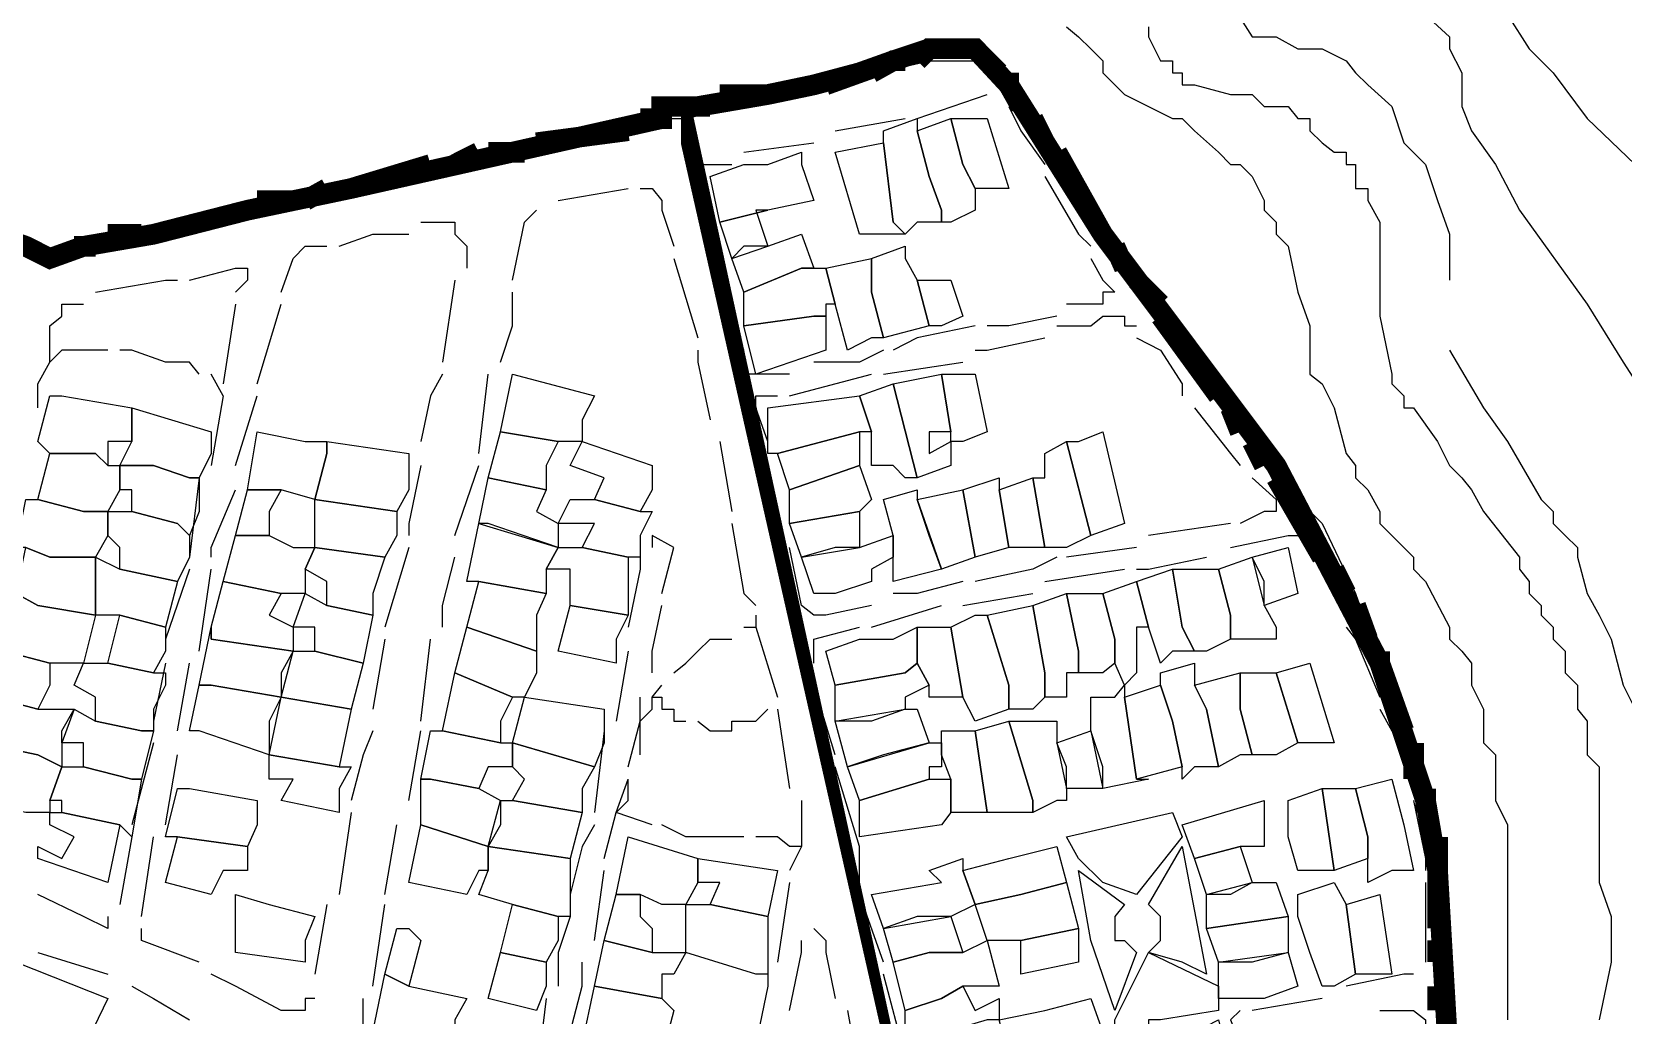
# Model space of a CAD drawing. Header units: millimetres. Extents: x -3588 to 75209, y -3737 to 38254.
# Drawn here: x 27285.9 to 27472.3, y 17866.2 to 17981.4 of the extents above; entities that cross this region are included whole.
import ezdxf

# ---------------------------------------------------------------- set-up
doc = ezdxf.new("R2010")
doc.units = ezdxf.units.MM
doc.layers.add('P', color=253, linetype='Continuous')

msp = doc.modelspace()

# ---------------------------------------------------------------- linework, layer by layer
at = {"layer": 'P'}
for points in [[(27434.217, 18009.028), (27433.097, 18007.908), (27431.673, 18006.484), (27428.856, 18005.076), (27427.448, 18003.667), (27428.856, 18001.123), (27428.856, 17998.306), (27430.265, 17995.473), (27433.097, 17992.945), (27434.217, 17990.112), (27437.05, 17988.704), (27438.458, 17988.704), (27442.411, 17987.583), (27445.228, 17986.159), (27447.773, 17984.751), (27449.181, 17983.342), (27451.998, 17980.798), (27451.998, 17979.39), (27453.422, 17976.573), (27453.422, 17972.62), (27454.542, 17969.787), (27457.375, 17965.834), (27460.192, 17960.473)], [(27434.217, 18009.028), (27435.626, 18006.484), (27437.05, 18003.667), (27439.867, 18001.123), (27442.411, 17999.714), (27446.636, 17996.898), (27449.181, 17994.353), (27453.422, 17990.112), (27454.542, 17988.704), (27455.951, 17987.583), (27458.783, 17983.342), (27461.312, 17979.39), (27464.144, 17976.573), (27468.097, 17971.212), (27473.747, 17965.834)], [(27424.903, 18002.259), (27422.087, 18002.259), (27420.662, 18002.259), (27418.134, 18001.123), (27418.134, 17999.714), (27420.662, 17996.898), (27422.087, 17994.353), (27423.495, 17990.112), (27424.903, 17987.583), (27426.312, 17984.751), (27428.856, 17980.798), (27431.673, 17980.798), (27434.217, 17979.39), (27437.05, 17979.39), (27439.867, 17977.981), (27440.987, 17976.573), (27442.411, 17975.149), (27445.228, 17972.62), (27446.636, 17968.379), (27449.181, 17965.834), (27450.589, 17961.609), (27451.998, 17957.657), (27451.998, 17952.295)], [(27264.85, 17986.159), (27266.259, 17979.39), (27267.667, 17975.149), (27269.075, 17972.62), (27271.62, 17968.379), (27275.861, 17964.426), (27278.389, 17961.609), (27281.222, 17957.657), (27285.175, 17956.248), (27287.992, 17954.824), (27291.944, 17956.248), (27300.138, 17957.657), (27311.149, 17960.473), (27323.28, 17963.018), (27334.002, 17965.834), (27350.374, 17969.787), (27357.16, 17971.212), (27362.521, 17971.212), (27378.893, 17975.149), (27391.023, 17977.981), (27394.976, 17977.981)], [(27407.123, 17981.934), (27408.532, 17980.798), (27409.94, 17979.39), (27411.348, 17977.981), (27411.348, 17976.573), (27413.893, 17974.028), (27419.542, 17971.212), (27420.662, 17971.212), (27422.087, 17969.787), (27424.903, 17967.259), (27426.312, 17965.834), (27427.448, 17965.834), (27428.856, 17964.426), (27430.265, 17961.609), (27430.265, 17960.473), (27431.673, 17959.065), (27431.673, 17957.657), (27433.097, 17956.248), (27434.217, 17950.887), (27435.626, 17946.934), (27435.626, 17945.51), (27435.626, 17944.101), (27435.626, 17941.285), (27437.05, 17940.148), (27438.458, 17937.332), (27439.867, 17931.971), (27440.987, 17930.562), (27440.987, 17929.138), (27442.411, 17927.73), (27443.82, 17925.185), (27443.82, 17923.777), (27446.636, 17920.96), (27447.773, 17919.824), (27447.773, 17918.415), (27449.181, 17917.007), (27451.998, 17911.646), (27451.998, 17910.238), (27453.422, 17908.813), (27454.542, 17907.405), (27454.542, 17904.86), (27455.951, 17902.044), (27455.951, 17900.635), (27455.951, 17898.091), (27457.375, 17896.682), (27457.375, 17895.274), (27457.375, 17893.85), (27457.375, 17891.321), (27458.783, 17888.488), (27458.783, 17884.536), (27458.783, 17883.127), (27458.783, 17879.174), (27458.783, 17877.766), (27458.783, 17874.949), (27458.783, 17873.525), (27458.783, 17865.635)], [(27416.725, 17981.934), (27416.725, 17980.798), (27418.134, 17977.981), (27419.542, 17977.981), (27419.542, 17976.573), (27420.662, 17976.573), (27420.662, 17975.149), (27422.087, 17975.149), (27426.312, 17974.028), (27428.856, 17974.028), (27430.265, 17972.62), (27431.673, 17972.62), (27433.097, 17972.62), (27434.217, 17971.212), (27435.626, 17971.212), (27435.626, 17969.787), (27437.05, 17968.379), (27438.458, 17967.259), (27439.867, 17967.259), (27439.867, 17965.834), (27440.987, 17965.834), (27440.987, 17964.426), (27440.987, 17963.018), (27442.411, 17963.018), (27442.411, 17961.609), (27443.82, 17959.065), (27443.82, 17957.657), (27443.82, 17956.248), (27443.82, 17954.824), (27443.82, 17953.704), (27443.82, 17952.295), (27443.82, 17948.054), (27445.228, 17941.285), (27445.228, 17940.148), (27446.636, 17938.74), (27446.636, 17937.332), (27447.773, 17937.332), (27450.589, 17933.379), (27451.998, 17930.562), (27453.422, 17929.138), (27454.542, 17927.73), (27455.951, 17925.185), (27460.192, 17919.824), (27460.192, 17918.415), (27461.312, 17917.007), (27461.312, 17915.599), (27462.736, 17914.174), (27462.736, 17913.054), (27464.144, 17911.646), (27464.144, 17910.238), (27465.553, 17908.813), (27465.553, 17907.405), (27465.553, 17906.285), (27466.961, 17904.86), (27466.961, 17903.452), (27466.961, 17902.044), (27468.097, 17900.635), (27468.097, 17899.499), (27468.097, 17898.091), (27468.097, 17896.682), (27469.506, 17895.274), (27469.506, 17893.85), (27469.506, 17891.321), (27469.506, 17889.913), (27469.506, 17888.488), (27469.506, 17885.96), (27469.506, 17881.719), (27470.914, 17877.766), (27470.914, 17874.949), (27470.914, 17872.405), (27469.506, 17865.635)], [(27394.976, 17977.981), (27397.809, 17977.981), (27400.338, 17975.149), (27404.579, 17969.787), (27408.532, 17963.018), (27411.348, 17957.657), (27416.725, 17950.887), (27423.495, 17940.148), (27431.673, 17930.562), (27433.097, 17927.73), (27434.217, 17926.609), (27437.05, 17923.777), (27440.987, 17915.599), (27443.82, 17907.405), (27447.773, 17898.091), (27449.181, 17891.321), (27450.589, 17883.127), (27450.589, 17872.405), (27451.998, 17858.85)], [(27389.615, 17971.212), (27397.809, 17974.028)], [(27400.338, 17972.62), (27401.762, 17969.787), (27404.579, 17965.834)], [(27380.013, 17969.787), (27388.207, 17971.212)], [(27389.615, 17959.065), (27388.207, 17957.657), (27386.798, 17959.065), (27385.662, 17968.379), (27385.662, 17969.787), (27389.615, 17971.212), (27389.615, 17969.787), (27391.023, 17964.426), (27392.448, 17960.473), (27392.448, 17959.065), (27389.615, 17959.065)], [(27393.568, 17959.065), (27392.448, 17959.065), (27392.448, 17960.473), (27391.023, 17964.426), (27389.615, 17969.787), (27393.568, 17971.212), (27394.976, 17965.834), (27396.401, 17963.018), (27396.401, 17960.473), (27393.568, 17959.065)], [(27400.338, 17963.018), (27396.401, 17963.018), (27394.976, 17965.834), (27393.568, 17971.212), (27397.809, 17971.212), (27400.338, 17963.018)], [(27369.29, 17967.259), (27377.484, 17968.379)], [(27385.662, 17957.657), (27382.846, 17957.657), (27380.013, 17967.259), (27385.662, 17968.379), (27386.798, 17959.065), (27388.207, 17957.657), (27385.662, 17957.657)], [(27369.29, 17965.834), (27372.123, 17965.834), (27376.076, 17967.259), (27376.076, 17965.834), (27377.484, 17961.609), (27372.123, 17960.473), (27366.474, 17959.065), (27365.338, 17964.426), (27369.29, 17965.834)], [(27365.338, 17960.473), (27363.929, 17964.426), (27363.929, 17965.834), (27365.338, 17965.834), (27367.882, 17965.834)], [(27347.557, 17961.609), (27355.751, 17963.018)], [(27357.16, 17963.018), (27358.568, 17963.018), (27359.688, 17961.609), (27359.688, 17960.473), (27361.113, 17956.248)], [(27404.579, 17964.426), (27408.532, 17957.657), (27409.94, 17956.248)], [(27331.474, 17959.065), (27334.002, 17959.065), (27335.427, 17959.065), (27335.427, 17957.657), (27336.835, 17956.248), (27336.835, 17954.824), (27336.835, 17953.704)], [(27342.196, 17952.295), (27343.604, 17959.065), (27345.013, 17960.473)], [(27367.882, 17949.463), (27365.338, 17959.065)], [(27369.29, 17956.248), (27367.882, 17954.824), (27366.474, 17959.065), (27372.123, 17960.473), (27370.699, 17960.473), (27372.123, 17956.248), (27369.29, 17956.248)], [(27460.192, 17960.473), (27468.097, 17949.463), (27472.322, 17942.693), (27474.867, 17938.74), (27477.7, 17931.971), (27480.516, 17925.185), (27483.061, 17918.415), (27484.469, 17911.646), (27488.422, 17902.044), (27489.83, 17899.499), (27488.422, 17895.274), (27489.83, 17893.85)], [(27321.871, 17956.248), (27325.824, 17957.657), (27330.049, 17957.657)], [(27377.484, 17953.704), (27376.076, 17953.704), (27369.29, 17950.887), (27367.882, 17954.824), (27372.123, 17956.248), (27376.076, 17957.657), (27377.484, 17953.704)], [(27315.102, 17950.887), (27316.51, 17954.824), (27317.919, 17956.248), (27320.463, 17956.248)], [(27389.615, 17952.295), (27391.023, 17946.934), (27385.662, 17945.51), (27384.254, 17950.887), (27384.254, 17953.704), (27384.254, 17954.824), (27388.207, 17956.248), (27388.207, 17954.824), (27389.615, 17952.295)], [(27304.363, 17952.295), (27309.725, 17953.704), (27311.149, 17953.704), (27311.149, 17952.295), (27309.725, 17950.887)], [(27361.113, 17954.824), (27363.929, 17945.51)], [(27378.893, 17949.463), (27378.893, 17948.054), (27377.484, 17948.054), (27369.29, 17946.934), (27369.29, 17950.887), (27376.076, 17953.704), (27377.484, 17953.704), (27378.893, 17953.704), (27380.013, 17949.463), (27378.893, 17949.463)], [(27384.254, 17945.51), (27381.437, 17944.101), (27380.013, 17949.463), (27378.893, 17953.704), (27384.254, 17954.824), (27384.254, 17953.704), (27384.254, 17950.887), (27385.662, 17945.51), (27384.254, 17945.51)], [(27409.94, 17954.824), (27411.348, 17952.295), (27412.773, 17950.887), (27411.348, 17950.887), (27411.348, 17949.463), (27409.94, 17949.463), (27407.123, 17949.463)], [(27293.353, 17950.887), (27301.547, 17952.295), (27302.955, 17952.295)], [(27335.427, 17952.295), (27334.002, 17942.693)], [(27392.448, 17946.934), (27391.023, 17946.934), (27389.615, 17952.295), (27393.568, 17952.295), (27394.976, 17948.054), (27392.448, 17946.934)], [(27340.788, 17942.693), (27342.196, 17946.934), (27342.196, 17950.887)], [(27287.992, 17942.693), (27287.992, 17946.934), (27289.4, 17948.054), (27289.4, 17949.463), (27290.824, 17949.463), (27291.944, 17949.463)], [(27309.725, 17949.463), (27308.316, 17940.148)], [(27312.269, 17940.148), (27315.102, 17949.463)], [(27372.123, 17941.285), (27370.699, 17941.285), (27369.29, 17941.285), (27369.29, 17942.693), (27369.29, 17944.101), (27367.882, 17948.054)], [(27378.893, 17946.934), (27378.893, 17944.101), (27370.699, 17941.285), (27369.29, 17946.934), (27377.484, 17948.054), (27378.893, 17948.054), (27378.893, 17946.934)], [(27405.987, 17948.054), (27400.338, 17946.934), (27397.809, 17946.934)], [(27405.987, 17946.934), (27407.123, 17946.934), (27408.532, 17946.934), (27409.94, 17946.934), (27411.348, 17948.054), (27412.773, 17948.054), (27413.893, 17948.054), (27413.893, 17946.934), (27415.301, 17946.934)], [(27396.401, 17946.934), (27389.615, 17945.51), (27386.798, 17944.101)], [(27294.777, 17944.101), (27293.353, 17944.101), (27291.944, 17944.101), (27289.4, 17944.101), (27287.992, 17942.693)], [(27305.5, 17941.285), (27304.363, 17942.693), (27301.547, 17942.693), (27297.594, 17944.101), (27296.185, 17944.101)], [(27363.929, 17944.101), (27363.929, 17942.693), (27365.338, 17935.923)], [(27385.662, 17944.101), (27382.846, 17942.693), (27377.484, 17942.693)], [(27396.401, 17944.101), (27397.809, 17944.101), (27404.579, 17945.51)], [(27415.301, 17945.51), (27418.134, 17944.101), (27420.662, 17940.148), (27420.662, 17938.74)], [(27451.998, 17944.101), (27455.951, 17937.332), (27458.783, 17933.379), (27462.736, 17926.609), (27464.144, 17925.185), (27464.144, 17923.777), (27465.553, 17922.368), (27466.961, 17920.96), (27466.961, 17919.824), (27468.097, 17915.599), (27469.506, 17913.054), (27470.914, 17910.238), (27472.322, 17904.86), (27473.747, 17902.044)], [(27286.583, 17937.332), (27286.583, 17940.148), (27287.992, 17942.693)], [(27385.662, 17941.285), (27394.976, 17942.693)], [(27308.316, 17938.74), (27306.908, 17941.285)], [(27334.002, 17941.285), (27332.594, 17938.74), (27331.474, 17933.379)], [(27338.243, 17931.971), (27339.363, 17941.285)], [(27350.374, 17935.923), (27350.374, 17933.379), (27347.557, 17933.379), (27340.788, 17934.499), (27342.196, 17941.285), (27351.798, 17938.74), (27350.374, 17935.923)], [(27374.652, 17941.285), (27372.123, 17941.285)], [(27374.652, 17938.74), (27384.254, 17941.285)], [(27392.448, 17934.499), (27391.023, 17934.499), (27391.023, 17931.971), (27393.568, 17933.379), (27393.568, 17930.562), (27389.615, 17929.138), (27386.798, 17940.148), (27392.448, 17941.285), (27393.568, 17934.499), (27392.448, 17934.499)], [(27394.976, 17933.379), (27393.568, 17933.379), (27393.568, 17934.499), (27392.448, 17941.285), (27396.401, 17941.285), (27397.809, 17934.499), (27394.976, 17933.379)], [(27297.594, 17933.379), (27294.777, 17933.379), (27294.777, 17930.562), (27293.353, 17931.971), (27287.992, 17931.971), (27286.583, 17933.379), (27287.992, 17938.74), (27289.4, 17938.74), (27297.594, 17937.332), (27297.594, 17933.379)], [(27308.316, 17938.74), (27306.908, 17930.562)], [(27309.725, 17930.562), (27312.269, 17938.74)], [(27372.123, 17933.379), (27370.699, 17937.332), (27370.699, 17938.74), (27373.243, 17938.74)], [(27372.123, 17937.332), (27382.846, 17938.74), (27384.254, 17934.499), (27382.846, 17934.499), (27373.243, 17931.971), (27372.123, 17931.971), (27372.123, 17937.332)], [(27388.207, 17929.138), (27386.798, 17930.562), (27384.254, 17930.562), (27384.254, 17934.499), (27382.846, 17938.74), (27386.798, 17940.148), (27389.615, 17929.138), (27388.207, 17929.138)], [(27306.908, 17931.971), (27305.5, 17929.138), (27304.363, 17929.138), (27300.138, 17930.562), (27296.185, 17930.562), (27297.594, 17933.379), (27297.594, 17937.332), (27306.908, 17934.499), (27306.908, 17931.971)], [(27422.087, 17937.332), (27426.312, 17931.971), (27427.448, 17930.562)], [(27317.919, 17933.379), (27320.463, 17933.379), (27320.463, 17931.971), (27319.039, 17926.609), (27315.102, 17927.73), (27311.149, 17927.73), (27312.269, 17934.499), (27317.919, 17933.379)], [(27330.049, 17927.73), (27328.641, 17925.185), (27319.039, 17926.609), (27320.463, 17931.971), (27320.463, 17933.379), (27330.049, 17931.971), (27330.049, 17927.73)], [(27346.149, 17930.562), (27346.149, 17927.73), (27339.363, 17929.138), (27340.788, 17934.499), (27347.557, 17933.379), (27346.149, 17930.562)], [(27358.568, 17927.73), (27357.16, 17925.185), (27351.798, 17926.609), (27352.919, 17929.138), (27348.966, 17930.562), (27350.374, 17933.379), (27358.568, 17930.562), (27358.568, 17927.73)], [(27366.474, 17933.379), (27367.882, 17925.185)], [(27382.846, 17930.562), (27374.652, 17927.73), (27373.243, 17931.971), (27382.846, 17934.499), (27382.846, 17930.562)], [(27407.123, 17920.96), (27404.579, 17920.96), (27403.17, 17929.138), (27404.579, 17929.138), (27404.579, 17931.971), (27407.123, 17933.379), (27409.94, 17922.368), (27407.123, 17920.96)], [(27408.532, 17933.379), (27411.348, 17934.499), (27413.893, 17923.777), (27409.94, 17922.368), (27407.123, 17933.379), (27408.532, 17933.379)], [(27294.777, 17930.562), (27296.185, 17930.562), (27296.185, 17927.73), (27294.777, 17925.185), (27291.944, 17925.185), (27286.583, 17926.609), (27287.992, 17931.971), (27293.353, 17931.971), (27294.777, 17930.562)], [(27305.5, 17925.185), (27304.363, 17922.368), (27302.955, 17923.777), (27297.594, 17925.185), (27297.594, 17927.73), (27296.185, 17927.73), (27296.185, 17930.562), (27300.138, 17930.562), (27304.363, 17929.138), (27305.5, 17929.138), (27305.5, 17925.185)], [(27331.474, 17930.562), (27330.049, 17923.777), (27330.049, 17922.368)], [(27335.427, 17922.368), (27338.243, 17930.562)], [(27373.243, 17922.368), (27372.123, 17930.562)], [(27382.846, 17925.185), (27374.652, 17923.777), (27374.652, 17927.73), (27382.846, 17930.562), (27384.254, 17926.609), (27382.846, 17925.185)], [(27305.5, 17929.138), (27304.363, 17919.824)], [(27306.908, 17919.824), (27306.908, 17920.96), (27309.725, 17927.73)], [(27313.678, 17925.185), (27313.678, 17922.368), (27309.725, 17922.368), (27311.149, 17927.73), (27315.102, 17927.73), (27313.678, 17925.185)], [(27347.557, 17922.368), (27347.557, 17920.96), (27339.363, 17923.777), (27338.243, 17923.777), (27339.363, 17929.138), (27346.149, 17927.73), (27345.013, 17925.185), (27347.557, 17923.777), (27347.557, 17922.368)], [(27389.615, 17926.609), (27392.448, 17918.415), (27386.798, 17917.007), (27386.798, 17919.824), (27386.798, 17922.368), (27385.662, 17926.609), (27389.615, 17927.73), (27389.615, 17926.609)], [(27391.023, 17922.368), (27389.615, 17926.609), (27394.976, 17927.73), (27396.401, 17919.824), (27392.448, 17918.415), (27391.023, 17922.368)], [(27399.217, 17927.73), (27400.338, 17920.96), (27396.401, 17919.824), (27394.976, 17927.73), (27399.217, 17929.138), (27399.217, 17927.73)], [(27403.17, 17920.96), (27400.338, 17920.96), (27399.217, 17927.73), (27403.17, 17929.138), (27404.579, 17920.96), (27403.17, 17920.96)], [(27428.856, 17929.138), (27431.673, 17926.609), (27431.673, 17925.185), (27430.265, 17925.185), (27427.448, 17923.777)], [(27294.777, 17922.368), (27293.353, 17919.824), (27287.992, 17919.824), (27285.175, 17920.96), (27284.039, 17920.96), (27285.175, 17926.609), (27286.583, 17926.609), (27291.944, 17925.185), (27294.777, 17925.185), (27294.777, 17922.368)], [(27328.641, 17922.368), (27327.233, 17919.824), (27319.039, 17920.96), (27319.039, 17926.609), (27328.641, 17925.185), (27328.641, 17922.368)], [(27357.16, 17922.368), (27357.16, 17919.824), (27355.751, 17919.824), (27350.374, 17920.96), (27351.798, 17923.777), (27347.557, 17923.777), (27348.966, 17926.609), (27351.798, 17926.609), (27357.16, 17925.185), (27358.568, 17925.185), (27357.16, 17922.368)], [(27304.363, 17919.824), (27302.955, 17917.007), (27296.185, 17918.415), (27296.185, 17920.96), (27294.777, 17922.368), (27294.777, 17925.185), (27297.594, 17925.185), (27302.955, 17923.777), (27304.363, 17922.368), (27304.363, 17919.824)], [(27346.149, 17918.415), (27346.149, 17915.599), (27338.243, 17917.007), (27336.835, 17917.007), (27338.243, 17923.777), (27347.557, 17920.96), (27346.149, 17918.415)], [(27367.882, 17923.777), (27369.29, 17915.599), (27370.699, 17914.174)], [(27380.013, 17920.96), (27376.076, 17919.824), (27374.652, 17923.777), (27382.846, 17925.185), (27382.846, 17920.96), (27380.013, 17920.96)], [(27426.312, 17923.777), (27416.725, 17922.368)], [(27316.51, 17920.96), (27319.039, 17920.96), (27317.919, 17918.415), (27317.919, 17915.599), (27315.102, 17915.599), (27308.316, 17917.007), (27309.725, 17922.368), (27313.678, 17922.368), (27316.51, 17920.96)], [(27359.688, 17915.599), (27361.113, 17920.96), (27358.568, 17922.368), (27358.568, 17920.96)], [(27380.013, 17915.599), (27377.484, 17915.599), (27376.076, 17919.824), (27382.846, 17920.96), (27386.798, 17922.368), (27386.798, 17919.824), (27384.254, 17918.415), (27384.254, 17917.007), (27380.013, 17915.599)], [(27426.312, 17920.96), (27433.097, 17922.368), (27434.217, 17922.368)], [(27293.353, 17915.599), (27293.353, 17913.054), (27286.583, 17914.174), (27284.039, 17915.599), (27285.175, 17920.96), (27287.992, 17919.824), (27293.353, 17919.824), (27293.353, 17915.599)], [(27325.824, 17915.599), (27325.824, 17913.054), (27320.463, 17914.174), (27320.463, 17917.007), (27317.919, 17918.415), (27319.039, 17920.96), (27327.233, 17919.824), (27325.824, 17915.599)], [(27330.049, 17920.96), (27327.233, 17911.646)], [(27350.374, 17920.96), (27355.751, 17919.824), (27355.751, 17913.054), (27348.966, 17914.174), (27348.966, 17918.415), (27346.149, 17918.415), (27347.557, 17920.96), (27350.374, 17920.96)], [(27377.484, 17913.054), (27376.076, 17914.174), (27374.652, 17920.96)], [(27415.301, 17920.96), (27407.123, 17919.824)], [(27430.265, 17917.007), (27428.856, 17919.824), (27433.097, 17920.96), (27434.217, 17915.599), (27430.265, 17914.174), (27430.265, 17917.007)], [(27435.626, 17920.96), (27438.458, 17915.599), (27439.867, 17913.054)], [(27296.185, 17918.415), (27302.955, 17917.007), (27301.547, 17911.646), (27296.185, 17913.054), (27293.353, 17913.054), (27293.353, 17919.824), (27296.185, 17918.415)], [(27304.363, 17918.415), (27301.547, 17910.238)], [(27305.5, 17908.813), (27306.908, 17918.415)], [(27334.002, 17911.646), (27334.002, 17914.174), (27335.427, 17919.824)], [(27357.16, 17919.824), (27357.16, 17918.415), (27355.751, 17911.646)], [(27405.987, 17919.824), (27403.17, 17918.415), (27396.401, 17917.007)], [(27404.579, 17917.007), (27413.893, 17918.415)], [(27415.301, 17918.415), (27416.725, 17918.415), (27423.495, 17919.824)], [(27419.542, 17908.813), (27418.134, 17907.405), (27416.725, 17911.646), (27415.301, 17917.007), (27419.542, 17918.415), (27420.662, 17911.646), (27422.087, 17908.813), (27419.542, 17908.813)], [(27423.495, 17908.813), (27422.087, 17908.813), (27420.662, 17911.646), (27419.542, 17918.415), (27424.903, 17918.415), (27426.312, 17913.054), (27426.312, 17910.238), (27423.495, 17908.813)], [(27430.265, 17914.174), (27431.673, 17911.646), (27431.673, 17910.238), (27426.312, 17910.238), (27426.312, 17913.054), (27424.903, 17918.415), (27428.856, 17919.824), (27430.265, 17914.174)], [(27316.51, 17910.238), (27316.51, 17908.813), (27306.908, 17910.238), (27306.908, 17911.646), (27308.316, 17917.007), (27315.102, 17915.599), (27313.678, 17913.054), (27316.51, 17911.646), (27316.51, 17910.238)], [(27345.013, 17913.054), (27345.013, 17908.813), (27336.835, 17911.646), (27338.243, 17917.007), (27346.149, 17915.599), (27345.013, 17913.054)], [(27394.976, 17917.007), (27389.615, 17915.599), (27386.798, 17915.599)], [(27415.301, 17911.646), (27415.301, 17906.285), (27413.893, 17904.86), (27412.773, 17907.405), (27412.773, 17910.238), (27411.348, 17915.599), (27415.301, 17917.007), (27416.725, 17911.646), (27415.301, 17911.646)], [(27286.583, 17914.174), (27293.353, 17913.054), (27291.944, 17907.405), (27287.992, 17907.405), (27282.63, 17908.813), (27284.039, 17915.599), (27286.583, 17914.174)], [(27324.688, 17907.405), (27319.039, 17908.813), (27319.039, 17911.646), (27316.51, 17911.646), (27317.919, 17915.599), (27320.463, 17914.174), (27325.824, 17913.054), (27324.688, 17907.405)], [(27394.976, 17914.174), (27403.17, 17915.599)], [(27405.987, 17903.452), (27404.579, 17903.452), (27404.579, 17906.285), (27403.17, 17914.174), (27407.123, 17915.599), (27408.532, 17908.813), (27408.532, 17906.285), (27407.123, 17906.285), (27407.123, 17903.452), (27405.987, 17903.452)], [(27411.348, 17906.285), (27408.532, 17906.285), (27408.532, 17908.813), (27407.123, 17915.599), (27411.348, 17915.599), (27412.773, 17910.238), (27412.773, 17907.405), (27411.348, 17906.285)], [(27301.547, 17908.813), (27300.138, 17906.285), (27294.777, 17907.405), (27296.185, 17913.054), (27301.547, 17911.646), (27301.547, 17908.813)], [(27354.327, 17910.238), (27354.327, 17907.405), (27347.557, 17908.813), (27348.966, 17914.174), (27355.751, 17913.054), (27354.327, 17910.238)], [(27358.568, 17906.285), (27358.568, 17908.813), (27359.688, 17914.174)], [(27370.699, 17913.054), (27370.699, 17911.646)], [(27384.254, 17914.174), (27378.893, 17913.054), (27377.484, 17913.054)], [(27384.254, 17911.646), (27392.448, 17914.174)], [(27396.401, 17913.054), (27397.809, 17913.054), (27400.338, 17904.86), (27400.338, 17902.044), (27396.401, 17900.635), (27394.976, 17903.452), (27393.568, 17911.646), (27396.401, 17913.054)], [(27403.17, 17902.044), (27400.338, 17902.044), (27400.338, 17904.86), (27397.809, 17913.054), (27403.17, 17914.174), (27404.579, 17906.285), (27404.579, 17903.452), (27403.17, 17902.044)], [(27315.102, 17906.285), (27315.102, 17903.452), (27306.908, 17904.86), (27305.5, 17904.86), (27306.908, 17911.646), (27306.908, 17910.238), (27316.51, 17908.813), (27315.102, 17906.285)], [(27345.013, 17906.285), (27343.604, 17903.452), (27342.196, 17903.452), (27335.427, 17906.285), (27336.835, 17911.646), (27345.013, 17908.813), (27345.013, 17906.285)], [(27369.29, 17911.646), (27370.699, 17911.646)], [(27370.699, 17911.646), (27373.243, 17903.452)], [(27377.484, 17907.405), (27377.484, 17910.238), (27382.846, 17911.646)], [(27382.846, 17910.238), (27386.798, 17910.238), (27389.615, 17911.646), (27389.615, 17907.405), (27388.207, 17906.285), (27380.013, 17904.86), (27378.893, 17908.813), (27382.846, 17910.238)], [(27391.023, 17903.452), (27391.023, 17904.86), (27389.615, 17907.405), (27389.615, 17911.646), (27393.568, 17911.646), (27394.976, 17903.452), (27391.023, 17903.452)], [(27439.867, 17911.646), (27440.987, 17910.238), (27443.82, 17903.452)], [(27287.992, 17904.86), (27286.583, 17902.044), (27281.222, 17903.452), (27282.63, 17906.285), (27282.63, 17908.813), (27287.992, 17907.405), (27287.992, 17904.86)], [(27319.039, 17908.813), (27324.688, 17907.405), (27323.28, 17902.044), (27315.102, 17903.452), (27316.51, 17908.813), (27319.039, 17908.813)], [(27327.233, 17910.238), (27325.824, 17902.044)], [(27331.474, 17900.635), (27332.594, 17910.238)], [(27355.751, 17908.813), (27354.327, 17900.635)], [(27361.113, 17906.285), (27362.521, 17907.405), (27363.929, 17908.813), (27365.338, 17910.238), (27366.474, 17910.238), (27367.882, 17910.238)], [(27300.138, 17902.044), (27300.138, 17899.499), (27298.714, 17899.499), (27293.353, 17900.635), (27293.353, 17903.452), (27290.824, 17904.86), (27291.944, 17907.405), (27294.777, 17907.405), (27300.138, 17906.285), (27301.547, 17906.285), (27301.547, 17904.86), (27300.138, 17902.044)], [(27301.547, 17907.405), (27300.138, 17900.635), (27300.138, 17899.499)], [(27302.955, 17899.499), (27304.363, 17907.405)], [(27384.254, 17900.635), (27380.013, 17900.635), (27380.013, 17904.86), (27388.207, 17906.285), (27389.615, 17907.405), (27391.023, 17904.86), (27388.207, 17903.452), (27388.207, 17902.044), (27384.254, 17900.635)], [(27422.087, 17895.274), (27420.662, 17893.85), (27420.662, 17895.274), (27419.542, 17900.635), (27418.134, 17904.86), (27418.134, 17906.285), (27422.087, 17907.405), (27422.087, 17904.86), (27423.495, 17902.044), (27424.903, 17895.274), (27422.087, 17895.274)], [(27435.626, 17898.091), (27434.217, 17898.091), (27431.673, 17906.285), (27435.626, 17907.405), (27438.458, 17898.091), (27435.626, 17898.091)], [(27340.788, 17900.635), (27340.788, 17898.091), (27334.002, 17899.499), (27335.427, 17906.285), (27342.196, 17903.452), (27340.788, 17900.635)], [(27427.448, 17896.682), (27424.903, 17895.274), (27423.495, 17902.044), (27422.087, 17904.86), (27427.448, 17906.285), (27427.448, 17902.044), (27428.856, 17896.682), (27427.448, 17896.682)], [(27431.673, 17896.682), (27428.856, 17896.682), (27427.448, 17902.044), (27427.448, 17906.285), (27431.673, 17906.285), (27434.217, 17898.091), (27431.673, 17896.682)], [(27286.583, 17896.682), (27279.814, 17898.091), (27281.222, 17903.452), (27286.583, 17902.044), (27290.824, 17902.044), (27289.4, 17898.091), (27289.4, 17896.682), (27289.4, 17895.274), (27286.583, 17896.682)], [(27313.678, 17900.635), (27313.678, 17896.682), (27305.5, 17899.499), (27304.363, 17899.499), (27305.5, 17904.86), (27306.908, 17904.86), (27315.102, 17903.452), (27313.678, 17900.635)], [(27321.871, 17895.274), (27313.678, 17896.682), (27315.102, 17903.452), (27323.28, 17902.044), (27321.871, 17895.274)], [(27352.919, 17898.091), (27351.798, 17895.274), (27342.196, 17898.091), (27343.604, 17903.452), (27352.919, 17902.044), (27352.919, 17898.091)], [(27355.751, 17895.274), (27357.16, 17900.635), (27357.16, 17903.452)], [(27357.16, 17896.682), (27357.16, 17898.091), (27357.16, 17900.635), (27358.568, 17902.044), (27358.568, 17903.452)], [(27358.568, 17903.452), (27359.688, 17904.86)], [(27358.568, 17903.452), (27359.688, 17903.452), (27359.688, 17902.044), (27361.113, 17902.044), (27361.113, 17900.635), (27362.521, 17900.635)], [(27380.013, 17896.682), (27377.484, 17904.86)], [(27411.348, 17895.274), (27409.94, 17899.499), (27409.94, 17903.452), (27412.773, 17903.452), (27413.893, 17904.86), (27413.893, 17903.452), (27415.301, 17893.85), (27416.725, 17893.85), (27411.348, 17892.729), (27411.348, 17895.274)], [(27419.542, 17900.635), (27420.662, 17895.274), (27415.301, 17893.85), (27413.893, 17903.452), (27418.134, 17904.86), (27419.542, 17900.635)], [(27289.4, 17899.499), (27290.824, 17902.044), (27293.353, 17900.635), (27298.714, 17899.499), (27300.138, 17899.499), (27298.714, 17893.85), (27297.594, 17893.85), (27291.944, 17895.274), (27291.944, 17898.091), (27289.4, 17898.091), (27289.4, 17899.499)], [(27363.929, 17900.635), (27365.338, 17899.499), (27367.882, 17899.499), (27367.882, 17900.635), (27369.29, 17900.635), (27370.699, 17900.635), (27372.123, 17902.044)], [(27373.243, 17902.044), (27374.652, 17892.729)], [(27385.662, 17896.682), (27381.437, 17895.274), (27380.013, 17900.635), (27388.207, 17902.044), (27389.615, 17902.044), (27391.023, 17898.091), (27385.662, 17896.682)], [(27443.82, 17902.044), (27445.228, 17899.499), (27446.636, 17898.091), (27446.636, 17896.682), (27447.773, 17893.85)], [(27325.824, 17899.499), (27324.688, 17896.682), (27323.28, 17891.321)], [(27330.049, 17891.321), (27331.474, 17899.499)], [(27342.196, 17896.682), (27342.196, 17895.274), (27339.363, 17895.274), (27338.243, 17892.729), (27332.594, 17893.85), (27331.474, 17893.85), (27332.594, 17899.499), (27334.002, 17899.499), (27340.788, 17898.091), (27342.196, 17898.091), (27342.196, 17896.682)], [(27352.919, 17899.499), (27351.798, 17889.913)], [(27393.568, 17891.321), (27393.568, 17893.85), (27392.448, 17896.682), (27392.448, 17898.091), (27392.448, 17899.499), (27396.401, 17899.499), (27397.809, 17889.913), (27393.568, 17889.913), (27393.568, 17891.321)], [(27400.338, 17889.913), (27399.217, 17889.913), (27397.809, 17889.913), (27396.401, 17899.499), (27400.338, 17900.635), (27403.17, 17891.321), (27403.17, 17889.913), (27400.338, 17889.913)], [(27405.987, 17891.321), (27403.17, 17889.913), (27403.17, 17891.321), (27400.338, 17900.635), (27405.987, 17900.635), (27405.987, 17898.091), (27407.123, 17892.729), (27407.123, 17891.321), (27405.987, 17891.321)], [(27407.123, 17895.274), (27405.987, 17898.091), (27409.94, 17899.499), (27411.348, 17892.729), (27407.123, 17892.729), (27407.123, 17895.274)], [(27287.992, 17891.321), (27287.992, 17889.913), (27285.175, 17889.913), (27278.389, 17891.321), (27278.389, 17892.729), (27279.814, 17898.091), (27286.583, 17896.682), (27289.4, 17895.274), (27287.992, 17891.321)], [(27300.138, 17898.091), (27297.594, 17888.488)], [(27350.374, 17892.729), (27350.374, 17889.913), (27342.196, 17891.321), (27343.604, 17893.85), (27342.196, 17895.274), (27342.196, 17898.091), (27351.798, 17895.274), (27350.374, 17892.729)], [(27392.448, 17895.274), (27391.023, 17895.274), (27391.023, 17893.85), (27382.846, 17891.321), (27381.437, 17895.274), (27391.023, 17898.091), (27392.448, 17898.091), (27392.448, 17896.682), (27392.448, 17895.274)], [(27301.547, 17888.488), (27302.955, 17896.682)], [(27321.871, 17892.729), (27321.871, 17889.913), (27315.102, 17891.321), (27316.51, 17893.85), (27313.678, 17893.85), (27313.678, 17896.682), (27321.871, 17895.274), (27323.28, 17895.274), (27321.871, 17892.729)], [(27290.824, 17895.274), (27291.944, 17895.274), (27297.594, 17893.85), (27298.714, 17893.85), (27297.594, 17887.08), (27296.185, 17888.488), (27289.4, 17889.913), (27289.4, 17891.321), (27287.992, 17891.321), (27289.4, 17895.274), (27290.824, 17895.274)], [(27340.788, 17888.488), (27339.363, 17885.96), (27331.474, 17888.488), (27331.474, 17893.85), (27332.594, 17893.85), (27338.243, 17892.729), (27340.788, 17891.321), (27340.788, 17888.488)], [(27352.919, 17884.536), (27354.327, 17889.913), (27355.751, 17893.85)], [(27358.568, 17888.488), (27354.327, 17889.913), (27355.751, 17891.321), (27355.751, 17893.85)], [(27382.846, 17885.96), (27380.013, 17895.274)], [(27392.448, 17888.488), (27382.846, 17887.08), (27382.846, 17891.321), (27391.023, 17893.85), (27393.568, 17893.85), (27393.568, 17889.913), (27392.448, 17888.488)], [(27445.228, 17883.127), (27442.411, 17881.719), (27442.411, 17884.536), (27442.411, 17887.08), (27440.987, 17892.729), (27445.228, 17893.85), (27446.636, 17888.488), (27447.773, 17883.127), (27445.228, 17883.127)], [(27312.269, 17888.488), (27311.149, 17885.96), (27302.955, 17887.08), (27301.547, 17887.08), (27302.955, 17892.729), (27304.363, 17892.729), (27312.269, 17891.321), (27312.269, 17888.488)], [(27435.626, 17883.127), (27434.217, 17883.127), (27433.097, 17887.08), (27433.097, 17891.321), (27437.05, 17892.729), (27438.458, 17883.127), (27435.626, 17883.127)], [(27442.411, 17887.08), (27442.411, 17884.536), (27438.458, 17883.127), (27437.05, 17892.729), (27440.987, 17892.729), (27442.411, 17887.08)], [(27342.196, 17891.321), (27350.374, 17889.913), (27348.966, 17884.536), (27339.363, 17885.96), (27340.788, 17891.321), (27342.196, 17891.321)], [(27376.076, 17891.321), (27376.076, 17889.913), (27376.076, 17888.488), (27376.076, 17887.08), (27376.076, 17885.96), (27374.652, 17883.127)], [(27428.856, 17885.96), (27427.448, 17885.96), (27422.087, 17884.536), (27420.662, 17888.488), (27430.265, 17891.321), (27430.265, 17885.96), (27428.856, 17885.96)], [(27447.773, 17891.321), (27449.181, 17884.536), (27449.181, 17883.127)], [(27289.4, 17889.913), (27296.185, 17888.488), (27294.777, 17881.719), (27286.583, 17884.536), (27286.583, 17885.96), (27289.4, 17884.536), (27290.824, 17887.08), (27287.992, 17888.488), (27287.992, 17889.913), (27289.4, 17889.913)], [(27323.28, 17889.913), (27321.871, 17880.311)], [(27327.233, 17880.311), (27328.641, 17888.488)], [(27339.363, 17884.536), (27339.363, 17883.127), (27338.243, 17883.127), (27336.835, 17880.311), (27330.049, 17881.719), (27331.474, 17888.488), (27339.363, 17885.96), (27339.363, 17884.536)], [(27351.798, 17888.488), (27350.374, 17885.96), (27348.966, 17880.311)], [(27369.29, 17887.08), (27367.882, 17887.08), (27363.929, 17887.08), (27362.521, 17887.08), (27359.688, 17888.488)], [(27411.348, 17881.719), (27408.532, 17884.536), (27407.123, 17887.08), (27419.542, 17889.913), (27420.662, 17887.08), (27415.301, 17880.311), (27411.348, 17881.719)], [(27297.594, 17887.08), (27296.185, 17879.174)], [(27298.714, 17877.766), (27300.138, 17887.08)], [(27311.149, 17884.536), (27311.149, 17883.127), (27308.316, 17883.127), (27306.908, 17880.311), (27301.547, 17881.719), (27302.955, 17887.08), (27311.149, 17885.96), (27311.149, 17884.536)], [(27363.929, 17883.127), (27363.929, 17881.719), (27362.521, 17879.174), (27359.688, 17879.174), (27357.16, 17880.311), (27354.327, 17880.311), (27355.751, 17887.08), (27363.929, 17884.536), (27363.929, 17883.127)], [(27376.076, 17885.96), (27374.652, 17885.96), (27373.243, 17887.08), (27372.123, 17887.08), (27370.699, 17887.08)], [(27348.966, 17880.311), (27348.966, 17877.766), (27347.557, 17877.766), (27342.196, 17879.174), (27338.243, 17880.311), (27339.363, 17883.127), (27339.363, 17885.96), (27348.966, 17884.536), (27348.966, 17880.311)], [(27363.929, 17883.127), (27363.929, 17884.536), (27373.243, 17883.127), (27372.123, 17877.766), (27365.338, 17879.174), (27366.474, 17881.719), (27363.929, 17881.719), (27363.929, 17883.127)], [(27382.846, 17881.719), (27382.846, 17885.96)], [(27389.615, 17877.766), (27385.662, 17876.358), (27384.254, 17880.311), (27392.448, 17881.719), (27391.023, 17883.127), (27394.976, 17884.536), (27394.976, 17883.127), (27396.401, 17879.174), (27393.568, 17877.766), (27389.615, 17877.766)], [(27401.762, 17880.311), (27396.401, 17879.174), (27394.976, 17883.127), (27400.338, 17884.536), (27405.987, 17885.96), (27407.123, 17881.719), (27401.762, 17880.311)], [(27420.662, 17872.405), (27416.725, 17873.525), (27418.134, 17874.949), (27418.134, 17876.358), (27418.134, 17877.766), (27416.725, 17879.174), (27420.662, 17885.96), (27423.495, 17870.996), (27420.662, 17872.405)], [(27426.312, 17880.311), (27423.495, 17880.311), (27422.087, 17884.536), (27427.448, 17885.96), (27428.856, 17881.719), (27426.312, 17880.311)], [(27351.798, 17874.949), (27352.919, 17883.127)], [(27409.94, 17874.949), (27408.532, 17883.127), (27413.893, 17879.174), (27412.773, 17877.766), (27412.773, 17874.949), (27413.893, 17874.949), (27415.301, 17873.525), (27412.773, 17866.755), (27409.94, 17874.949)], [(27374.652, 17881.719), (27373.243, 17872.405)], [(27401.762, 17874.949), (27397.809, 17874.949), (27396.401, 17879.174), (27401.762, 17880.311), (27407.123, 17881.719), (27408.532, 17876.358), (27401.762, 17874.949)], [(27433.097, 17877.766), (27423.495, 17876.358), (27423.495, 17880.311), (27428.856, 17881.719), (27431.673, 17881.719), (27433.097, 17877.766)], [(27438.458, 17869.588), (27437.05, 17869.588), (27435.626, 17873.525), (27434.217, 17877.766), (27434.217, 17880.311), (27438.458, 17881.719), (27439.867, 17879.174), (27440.987, 17870.996), (27438.458, 17869.588)], [(27449.181, 17881.719), (27449.181, 17876.358), (27449.181, 17874.949), (27449.181, 17873.525), (27449.181, 17872.405)], [(27294.777, 17877.766), (27294.777, 17876.358), (27291.944, 17877.766), (27286.583, 17880.311)], [(27317.919, 17874.949), (27317.919, 17872.405), (27309.725, 17873.525), (27309.725, 17876.358), (27309.725, 17880.311), (27313.678, 17879.174), (27319.039, 17877.766), (27317.919, 17874.949)], [(27320.463, 17879.174), (27319.039, 17870.996)], [(27325.824, 17869.588), (27327.233, 17879.174)], [(27347.557, 17874.949), (27346.149, 17872.405), (27340.788, 17873.525), (27342.196, 17879.174), (27347.557, 17877.766), (27347.557, 17874.949)], [(27357.16, 17879.174), (27357.16, 17877.766), (27358.568, 17876.358), (27358.568, 17873.525), (27352.919, 17874.949), (27354.327, 17880.311), (27357.16, 17880.311), (27357.16, 17879.174)], [(27372.123, 17873.525), (27372.123, 17870.996), (27370.699, 17870.996), (27362.521, 17873.525), (27362.521, 17879.174), (27365.338, 17879.174), (27372.123, 17877.766), (27372.123, 17873.525)], [(27385.662, 17872.405), (27382.846, 17880.311)], [(27442.411, 17870.996), (27440.987, 17870.996), (27439.867, 17879.174), (27443.82, 17880.311), (27445.228, 17870.996), (27442.411, 17870.996)], [(27348.966, 17877.766), (27347.557, 17873.525), (27347.557, 17869.588)], [(27393.568, 17873.525), (27391.023, 17873.525), (27386.798, 17872.405), (27385.662, 17876.358), (27393.568, 17877.766), (27394.976, 17873.525), (27393.568, 17873.525)], [(27428.856, 17872.405), (27424.903, 17872.405), (27423.495, 17876.358), (27433.097, 17877.766), (27433.097, 17873.525), (27428.856, 17872.405)], [(27305.5, 17872.405), (27298.714, 17874.949), (27298.714, 17876.358)], [(27330.049, 17876.358), (27331.474, 17874.949), (27330.049, 17869.588), (27327.233, 17870.996), (27328.641, 17876.358), (27330.049, 17876.358)], [(27377.484, 17876.358), (27378.893, 17874.949), (27378.893, 17873.525), (27380.013, 17868.164)], [(27401.762, 17873.525), (27401.762, 17874.949), (27408.532, 17876.358), (27408.532, 17872.405), (27401.762, 17870.996), (27401.762, 17873.525)], [(27286.583, 17873.525), (27294.777, 17870.996)], [(27346.149, 17869.588), (27345.013, 17866.755), (27339.363, 17868.164), (27340.788, 17873.525), (27346.149, 17872.405), (27346.149, 17869.588)], [(27358.568, 17873.525), (27362.521, 17873.525), (27361.113, 17870.996), (27359.688, 17870.996), (27359.688, 17868.164), (27351.798, 17869.588), (27352.919, 17874.949), (27358.568, 17873.525)], [(27374.652, 17866.755), (27376.076, 17873.525), (27376.076, 17874.949)], [(27397.809, 17869.588), (27394.976, 17869.588), (27392.448, 17868.164), (27388.207, 17866.755), (27386.798, 17872.405), (27391.023, 17873.525), (27394.976, 17873.525), (27397.809, 17874.949), (27399.217, 17869.588), (27397.809, 17869.588)], [(27423.495, 17854.625), (27422.087, 17852.08), (27415.301, 17857.441), (27412.773, 17862.803), (27412.773, 17865.635), (27416.725, 17873.525), (27424.903, 17869.588), (27424.903, 17866.755), (27418.134, 17865.635), (27416.725, 17865.635), (27416.725, 17864.211), (27415.301, 17862.803), (27416.725, 17859.986), (27416.725, 17858.85), (27419.542, 17859.986), (27420.662, 17859.986), (27422.087, 17861.394), (27422.087, 17862.803), (27422.087, 17864.211), (27424.903, 17865.635), (27426.312, 17859.986), (27426.312, 17858.85), (27423.495, 17854.625)], [(27430.265, 17868.164), (27424.903, 17868.164), (27424.903, 17872.405), (27433.097, 17873.525), (27434.217, 17869.588), (27430.265, 17868.164)], [(27284.039, 17872.405), (27294.777, 17868.164), (27290.824, 17859.986)], [(27348.966, 17864.211), (27350.374, 17869.588), (27350.374, 17872.405)], [(27297.594, 17869.588), (27300.138, 17868.164), (27304.363, 17865.635)], [(27315.102, 17866.755), (27309.725, 17869.588), (27306.908, 17870.996)], [(27335.427, 17865.635), (27335.427, 17862.803), (27325.824, 17864.211), (27327.233, 17870.996), (27330.049, 17869.588), (27336.835, 17868.164), (27335.427, 17865.635)], [(27359.688, 17868.164), (27361.113, 17866.755), (27359.688, 17861.394), (27350.374, 17862.803), (27351.798, 17869.588), (27359.688, 17868.164)], [(27372.123, 17870.996), (27372.123, 17869.588), (27370.699, 17862.803)], [(27388.207, 17861.394), (27385.662, 17870.996)], [(27399.217, 17866.755), (27399.217, 17865.635), (27397.809, 17865.635), (27388.207, 17862.803), (27388.207, 17866.755), (27392.448, 17868.164), (27394.976, 17869.588), (27396.401, 17866.755), (27399.217, 17868.164), (27399.217, 17866.755)], [(27447.773, 17870.996), (27446.636, 17870.996), (27439.867, 17869.588)], [(27319.039, 17868.164), (27317.919, 17868.164), (27317.919, 17866.755), (27316.51, 17866.755), (27315.102, 17866.755)], [(27323.28, 17859.986), (27324.688, 17862.803), (27324.688, 17868.164)], [(27346.149, 17868.164), (27345.013, 17858.85)], [(27405.987, 17862.803), (27400.338, 17861.394), (27399.217, 17865.635), (27404.579, 17866.755), (27409.94, 17868.164), (27411.348, 17864.211), (27405.987, 17862.803)], [(27437.05, 17868.164), (27428.856, 17866.755)], [(27381.437, 17866.755), (27382.846, 17858.85)], [(27427.448, 17866.755), (27426.312, 17865.635), (27427.448, 17862.803), (27431.673, 17864.211)], [(27443.82, 17866.755), (27446.636, 17866.755), (27447.773, 17866.755), (27449.181, 17865.635), (27449.181, 17862.803)]]:
    msp.add_lwpolyline(points, dxfattribs=at)
for points, const_width in [([(27264.85, 17986.159), (27266.259, 17979.39), (27267.667, 17975.149), (27269.075, 17972.62), (27271.62, 17968.379), (27275.861, 17964.426), (27278.389, 17961.609), (27281.222, 17957.657), (27285.175, 17956.248), (27287.992, 17954.824), (27291.944, 17956.248), (27300.138, 17957.657), (27311.149, 17960.473), (27323.28, 17963.018), (27359.688, 17971.212), (27359.688, 17972.62), (27362.521, 17972.62), (27362.521, 17971.212), (27362.521, 17968.379), (27388.207, 17854.625), (27431.673, 17658.147), (27400.338, 17666.341), (27351.798, 17688.074), (27330.049, 17595.765)], 1.2), ([(27281.222, 17957.657), (27285.175, 17956.248), (27287.992, 17954.824), (27291.944, 17956.248), (27300.138, 17957.657), (27311.149, 17960.473), (27323.28, 17963.018), (27359.688, 17971.212), (27359.688, 17972.62), (27362.521, 17972.62), (27363.929, 17972.62), (27372.123, 17974.028), (27377.484, 17975.149), (27382.846, 17976.573), (27386.798, 17977.981), (27391.023, 17979.39), (27396.401, 17979.39), (27400.338, 17975.149), (27411.348, 17957.657), (27431.673, 17930.562), (27443.82, 17907.405), (27449.181, 17891.321), (27450.589, 17883.127), (27451.998, 17858.85)], 2.417), ([(27388.207, 17854.625), (27362.521, 17972.62), (27363.929, 17972.62), (27372.123, 17974.028), (27377.484, 17975.149), (27382.846, 17976.573), (27386.798, 17977.981), (27391.023, 17979.39), (27396.401, 17979.39), (27400.338, 17975.149), (27411.348, 17957.657), (27431.673, 17930.562), (27443.82, 17907.405), (27449.181, 17891.321), (27450.589, 17883.127), (27451.998, 17858.85)], 1.2), ([(27389.615, 17977.981), (27391.023, 17979.39), (27396.401, 17979.39), (27399.217, 17976.573)], 2.417), ([(27378.893, 17975.149), (27382.846, 17976.573)], 2.417), ([(27384.254, 17976.573), (27386.798, 17977.981), (27388.207, 17977.981)], 2.417), ([(27400.338, 17976.573), (27400.338, 17975.149), (27401.762, 17972.62)], 2.417), ([(27366.474, 17974.028), (27372.123, 17974.028), (27377.484, 17975.149)], 2.417), ([(27357.16, 17971.212), (27359.688, 17971.212), (27359.688, 17972.62)], 2.417), ([(27362.521, 17972.62), (27363.929, 17972.62), (27365.338, 17972.62)], 2.417), ([(27403.17, 17971.212), (27404.579, 17968.379)], 2.417), ([(27345.013, 17968.379), (27355.751, 17969.787)], 2.417), ([(27335.427, 17965.834), (27338.243, 17967.259)], 2.417), ([(27339.363, 17967.259), (27343.604, 17967.259)], 2.417), ([(27405.987, 17967.259), (27411.348, 17957.657)], 2.417), ([(27323.28, 17963.018), (27332.594, 17965.834)], 2.417), ([(27312.269, 17961.609), (27316.51, 17961.609)], 2.417), ([(27317.919, 17961.609), (27320.463, 17963.018)], 2.417), ([(27278.389, 17960.473), (27281.222, 17957.657), (27285.175, 17956.248), (27287.992, 17954.824)], 2.417), ([(27300.138, 17957.657), (27311.149, 17960.473)], 2.417), ([(27290.824, 17956.248), (27291.944, 17956.248), (27293.353, 17956.248)], 2.417), ([(27294.777, 17957.657), (27298.714, 17957.657)], 2.417), ([(27412.773, 17956.248), (27413.893, 17953.704)], 2.417), ([(27415.301, 17952.295), (27418.134, 17949.463)], 2.417), ([(27418.134, 17948.054), (27424.903, 17938.74)], 2.417), ([(27426.312, 17937.332), (27427.448, 17934.499)], 2.417), ([(27428.856, 17933.379), (27430.265, 17930.562)], 2.417), ([(27431.673, 17929.138), (27437.05, 17919.824)], 2.417), ([(27438.458, 17918.415), (27439.867, 17915.599)], 2.417), ([(27440.987, 17914.174), (27442.411, 17910.238)], 2.417), ([(27443.82, 17908.813), (27443.82, 17907.405), (27446.636, 17899.499)], 2.417), ([(27447.773, 17898.091), (27447.773, 17893.85)], 2.417), ([(27449.181, 17892.729), (27449.181, 17891.321), (27449.181, 17889.913)], 2.417), ([(27450.589, 17887.08), (27450.589, 17883.127), (27450.589, 17876.358)], 2.417), ([(27450.589, 17874.949), (27450.589, 17872.405)], 2.417), ([(27450.589, 17869.588), (27450.589, 17866.755)], 2.417)]:
    msp.add_lwpolyline(points, dxfattribs=dict(at, const_width=const_width))

doc.saveas('drawing.dxf')
